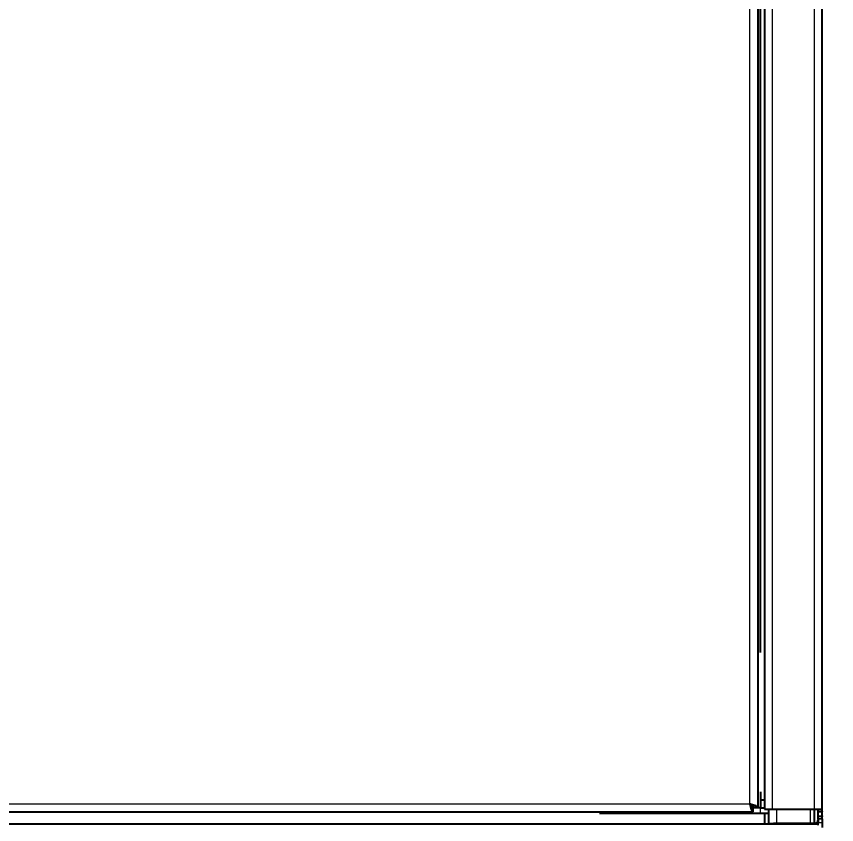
# Model space of a CAD drawing. Header units: millimetres. Extents: x -218071 to -203542, y 15363 to 51382.
# Drawn here: x -217556.91 to -217526.31, y 50545.81 to 50575.97 of the extents above; entities that cross this region are included whole.
import ezdxf

# ---------------------------------------------------------------- set-up
doc = ezdxf.new("R2010")
doc.units = ezdxf.units.MM
doc.header["$LTSCALE"] = 4
doc.layers.add('TPF-DIMENSIONS', color=3, linetype='Continuous')
doc.layers.add('TPF-EQUIPEMENT', color=7, linetype='Continuous')
doc.dimstyles.new('ISO-25', dxfattribs={"dimtxt": 2.5, "dimasz": 2, "dimexe": 1.25, "dimexo": 0.625, "dimtad": 1, "dimtxsty": 'Standard', "dimcen": -2.5, "dimclrt": 256, "dimadec": 0, "dimazin": 0, "dimtfac": 1, "dimtmove": 0, "dimatfit": 3, "dimfxl": 1, "dimarcsym": 0})

# ---------------------------------------------------------------- blocks, each defined once
blk = doc.blocks.new('*D680')
at = {"layer": 'Defpoints', "color": 0, "transparency": 16777216}
for p in [(-217530.179, 50647.981), (-217527.006, 50530.44), (-217503.97, 50530.44)]:
    blk.add_point(p, dxfattribs=at)
at = {"layer": 'TPF-DIMENSIONS', "color": 0, "lineweight": -2, "transparency": 16777216}
for p, q in [((-217529.554, 50647.981), (-217502.72, 50647.981)), ((-217503.97, 50645.981), (-217503.97, 50532.44)), ((-217526.381, 50530.44), (-217502.72, 50530.44))]:
    blk.add_line(p, q, dxfattribs=at)
at = {"layer": 'TPF-DIMENSIONS', "color": 0, "transparency": 16777216}
for points in [[(-217504.303, 50645.981), (-217503.637, 50645.981), (-217503.97, 50647.981)], [(-217504.303, 50532.44), (-217503.637, 50532.44), (-217503.97, 50530.44)]]:
    blk.add_solid(points, dxfattribs=at)
at = {"layer": 'TPF-DIMENSIONS', "transparency": 16777216, "insert": (-217505.845, 50589.211), "char_height": 2.5, "attachment_point": 5, "rotation": 90}
blk.add_mtext('118', dxfattribs=at)

msp = doc.modelspace()

# ---------------------------------------------------------------- linework, layer by layer
at = {"layer": 'TPF-EQUIPEMENT', "color": 7, "linetype": 'Continuous', "lineweight": 25, "transparency": 33554671}
for p, q in [((-217529.256, 50646.066), (-217529.256, 50546.445)), ((-217529.156, 50552.231), (-217529.156, 50646.231)), ((-217526.856, 50546.391), (-217526.856, 50645.741)), ((-217529.006, 50643.877), (-217529.006, 50546.391)), ((-217529.156, 50547.031), (-217529.156, 50546.431)), ((-217529.156, 50546.731), (-217529.003, 50546.731)), ((-217529.42, 50546.281), (-217529.42, 50546.431)), ((-217529.156, 50546.431), (-217529.42, 50546.431)), ((-217529.256, 50546.445), (-217529.406, 50546.445)), ((-217529.156, 50546.431), (-217529.006, 50546.431)), ((-217529.006, 50546.391), (-217528.706, 50546.391)), ((-217528.856, 50546.391), (-217528.856, 50546.231)), ((-217528.706, 50546.391), (-217527.156, 50546.391)), ((-217527.156, 50546.391), (-217526.856, 50546.391)), ((-217527.156, 50546.391), (-217527.156, 50545.849)), ((-217527.006, 50546.297), (-217527.006, 50546.391)), ((-217526.856, 50546.297), (-217526.856, 50546.391)), ((-217721.092, 50546.281), (-217529.42, 50546.281)), ((-217529.156, 50546.231), (-217535.156, 50546.231)), ((-217528.856, 50546.231), (-217529.156, 50546.231)), ((-217529.006, 50546.231), (-217529.006, 50545.831)), ((-217528.856, 50546.231), (-217528.856, 50545.833)), ((-217527.006, 50546.297), (-217527.006, 50546.291)), ((-217526.856, 50546.291), (-217527.006, 50546.291)), ((-217527.006, 50546.139), (-217527.006, 50546.291)), ((-217527.006, 50546.119), (-217527.006, 50546.139)), ((-217527.006, 50546.031), (-217527.006, 50546.119)), ((-217526.856, 50546.031), (-217527.006, 50546.031)), ((-217527.006, 50546.031), (-217527.006, 50545.885)), ((-217526.856, 50546.297), (-217526.856, 50546.291)), ((-217526.856, 50546.139), (-217526.856, 50546.291)), ((-217526.856, 50546.139), (-217526.856, 50546.119)), ((-217526.856, 50546.031), (-217526.856, 50546.119)), ((-217526.856, 50546.031), (-217526.856, 50545.885)), ((-217527.006, 50545.831), (-217721.206, 50545.831)), ((-217527.156, 50545.849), (-217528.606, 50545.849)), ((-217527.006, 50545.791), (-217527.006, 50545.885)), ((-217526.856, 50545.885), (-217526.856, 50545.699))]:
    msp.add_line(p, q, dxfattribs=at)
at = {"layer": 'TPF-EQUIPEMENT', "color": 8, "linetype": 'Continuous', "lineweight": 18, "transparency": 33554671}
for p, q in [((-217529.556, 50546.581), (-217529.556, 50645.931)), ((-217527.156, 50645.877), (-217527.156, 50546.391)), ((-217528.706, 50546.391), (-217528.706, 50643.877)), ((-217526.856, 50551.451), (-217526.856, 50551.451)), ((-217720.956, 50546.581), (-217529.556, 50546.581)), ((-217529.156, 50546.231), (-217529.156, 50546.431)), ((-217528.556, 50546.391), (-217528.556, 50545.849)), ((-217527.306, 50546.391), (-217527.306, 50545.849)), ((-217527.006, 50546.297), (-217526.856, 50546.297)), ((-217527.006, 50546.139), (-217526.856, 50546.139)), ((-217526.856, 50546.119), (-217527.006, 50546.119)), ((-217528.606, 50545.849), (-217528.606, 50545.831)), ((-217527.156, 50545.849), (-217527.156, 50545.831)), ((-217527.006, 50545.885), (-217526.856, 50545.885))]:
    msp.add_line(p, q, dxfattribs=at)
at = {"layer": 'TPF-EQUIPEMENT', "color": 7, "linetype": 'Continuous', "lineweight": 25, "transparency": 33554671}
for centre, radius, start, end in [((-217528.621, 50544.062), 1.787, 89.5114, 98.1581), ((-217527.155, 50545.997), 0.149, 269.5648, 359.5581)]:
    msp.add_arc(centre, radius, start, end, dxfattribs=at)
for points, knots in [([(-217529.256, 50546.445), (-217529.26, 50546.455), (-217529.267, 50546.475), (-217529.323, 50546.505), (-217529.404, 50546.536), (-217529.488, 50546.561), (-217529.539, 50546.576), (-217529.556, 50546.581)], [0, 0, 0, 0, 0.223464, 0.446959, 0.670454, 0.893949, 1, 1, 1, 1]), ([(-217529.556, 50546.581), (-217529.546, 50546.545), (-217529.526, 50546.475), (-217529.495, 50546.383), (-217529.465, 50546.315), (-217529.44, 50546.284), (-217529.425, 50546.281), (-217529.42, 50546.281)], [0, 0, 0, 0, 0.223464, 0.446959, 0.670454, 0.893949, 1, 1, 1, 1]), ([(-217529.406, 50546.445), (-217529.409, 50546.457), (-217529.414, 50546.482), (-217529.453, 50546.517), (-217529.502, 50546.549), (-217529.539, 50546.571), (-217529.556, 50546.581)], [0, 0, 0, 0, 0.282308, 0.530618, 0.778849, 1, 1, 1, 1]), ([(-217529.556, 50546.581), (-217529.543, 50546.558), (-217529.519, 50546.517), (-217529.484, 50546.467), (-217529.451, 50546.436), (-217529.43, 50546.432), (-217529.42, 50546.431)], [0, 0, 0, 0, 0.282308, 0.530618, 0.778849, 1, 1, 1, 1])]:
    msp.add_open_spline(points, degree=3, knots=knots, dxfattribs=at)

# ---------------------------------------------------------------- dimensions: what is measured, and where the dimension line sits
at = {"layer": 'TPF-DIMENSIONS', "transparency": 33554671}
dim = msp.add_linear_dim(base=(-217503.97, 50530.44), p1=(-217530.179, 50647.981), p2=(-217527.006, 50530.44), angle=90, dimstyle='ISO-25', override={"dimdec": 0}, dxfattribs=at)
dim.commit()
dim.dimension.update_dxf_attribs({"geometry": '*D680', "text_midpoint": (-217503.97, 50589.211), "dimtype": 160})

doc.saveas('drawing.dxf')
